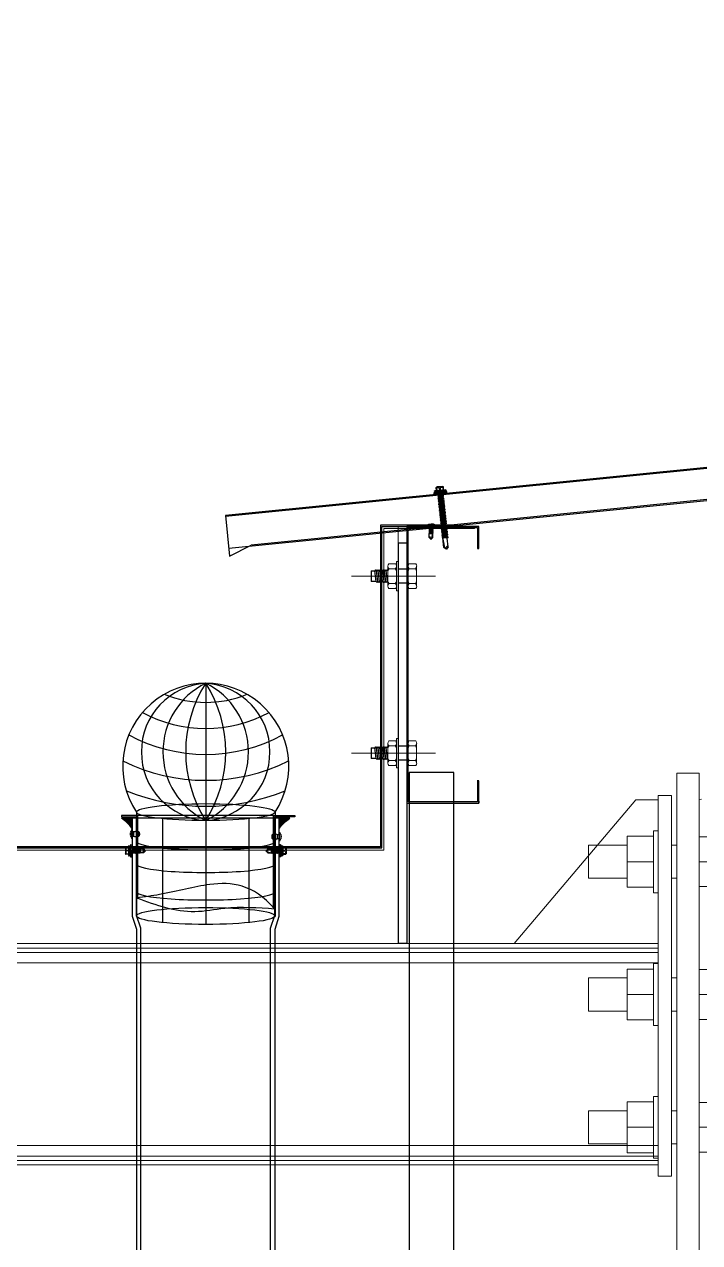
# Model space of a CAD drawing. Header units: inches. Extents: x 1359 to 46357, y -3807 to 191.
# Drawn here: x 24060.33 to 24066.43, y -934.73 to -923.72 of the extents above; entities that cross this region are included whole.
import ezdxf

# ---------------------------------------------------------------- set-up
doc = ezdxf.new("R2010")
doc.units = ezdxf.units.IN
doc.header["$MEASUREMENT"] = 0
doc.linetypes.add('CENTER2', pattern=[28.575, 19.05, -3.175, 3.175, -3.175])
doc.linetypes.add('DASHED2', pattern=[9.525, 6.35, -3.175])
for name, color, linetype in [('2', 2, 'Continuous'), ('2NET-VE', 8, 'Continuous'), ('5', 5, 'Continuous'), ('7', 7, 'Continuous'), ('DOWNPOUT', 52, 'Continuous'), ('flashing', 6, 'Continuous'), ('GIANG', 1, 'Continuous'), ('ROOFING', 4, 'Continuous'), ('STRUCTURE', 1, 'Continuous')]:
    doc.layers.add(name, color=color, linetype=linetype)
for name, color, linetype, lineweight in [('8', 8, 'CENTER2', 13), ('Bolt', 1, 'Continuous', 0), ('Part', 1, 'Continuous', 0), ('S-STEEL-BEAM', 3, 'Continuous', 0)]:
    doc.layers.add(name, color=color, linetype=linetype, lineweight=lineweight)

# ---------------------------------------------------------------- blocks, each defined once
blk = doc.blocks.new('*A795')
at = {"layer": 'S-STEEL-BEAM', "color": 2, "linetype": 'Continuous', "lineweight": 0}
for p, q in [((148.9028, 325.1843), (148.8428, 325.1843)), ((148.8428, 325.1843), (148.8428, 323.4643)), ((148.9028, 325.1843), (148.9028, 323.4643)), ((148.9028, 323.4643), (148.8428, 323.4643))]:
    blk.add_line(p, q, dxfattribs=at)
blk = doc.blocks.new('*A796')
at = {"layer": 'S-STEEL-BEAM', "color": 2, "linetype": 'Continuous', "lineweight": 0}
for p, q in [((152.4068, 325.5033), (152.4078, 325.5034)), ((149.0278, 325.1654), (149.0383, 325.1664))]:
    blk.add_line(p, q, dxfattribs=at)
blk = doc.blocks.new('*A802')
at = {"layer": 'S-STEEL-BEAM', "color": 2, "linetype": 'Continuous', "lineweight": 0}
for p, q in [((142.4329, 323.5143), (141.4329, 324.5143)), ((141.4329, 324.5143), (145.7079, 324.5143)), ((141.4529, 324.4943), (148.8428, 324.4943)), ((145.7479, 324.5143), (147.6678, 324.5143)), ((147.7078, 324.5143), (148.8428, 324.5143)), ((141.4729, 324.4743), (148.8428, 324.4743)), ((141.5204, 324.4268), (148.8428, 324.4268)), ((142.3454, 323.6018), (148.8428, 323.6018)), ((142.3929, 323.5543), (148.8428, 323.5543)), ((142.4129, 323.5343), (148.8428, 323.5343)), ((142.4329, 323.5143), (148.8428, 323.5143))]:
    blk.add_line(p, q, dxfattribs=at)
blk = doc.blocks.new('*A811')
at = {"layer": 'S-STEEL-BEAM', "color": 2, "linetype": 'Continuous', "lineweight": 0}
for p, q in [((148.7428, 325.1643), (148.1928, 324.5143)), ((148.8428, 325.1643), (148.7428, 325.1643))]:
    blk.add_line(p, q, dxfattribs=at)
blk = doc.blocks.new('*A812')
at = {"layer": 'Bolt', "color": 7, "linetype": 'Continuous', "lineweight": 0}
for p, q in [((148.7028, 324.9993), (148.7028, 324.7693)), ((148.7028, 324.9993), (148.8228, 324.9993)), ((148.8228, 325.0243), (148.8228, 324.7443)), ((148.8228, 325.0243), (148.8428, 325.0243)), ((149.0278, 324.9968), (149.1268, 324.9968)), ((149.1268, 324.9968), (149.1268, 324.7718)), ((148.5278, 324.9593), (148.5278, 324.8093)), ((148.5278, 324.9593), (148.7028, 324.9593)), ((148.9028, 324.9593), (148.9278, 324.9593)), ((148.7028, 324.8843), (148.8228, 324.8843)), ((149.0278, 324.8843), (149.1268, 324.8843)), ((148.5278, 324.8093), (148.7028, 324.8093)), ((148.7028, 324.7693), (148.8228, 324.7693)), ((148.9028, 324.8093), (148.9278, 324.8093)), ((149.0278, 324.7718), (149.1268, 324.7718)), ((148.8228, 324.7443), (148.8428, 324.7443)), ((148.7028, 324.3993), (148.7028, 324.1693)), ((148.7028, 324.3993), (148.8228, 324.3993)), ((148.8228, 324.4243), (148.8228, 324.1443)), ((148.8228, 324.4243), (148.8428, 324.4243)), ((149.0278, 324.3968), (149.1268, 324.3968)), ((149.1268, 324.3968), (149.1268, 324.1718)), ((148.5278, 324.3593), (148.5278, 324.2093)), ((148.5278, 324.3593), (148.7028, 324.3593)), ((148.9028, 324.3593), (148.9278, 324.3593)), ((148.7028, 324.2843), (148.8228, 324.2843)), ((149.0278, 324.2843), (149.1268, 324.2843)), ((148.5278, 324.2093), (148.7028, 324.2093)), ((148.7028, 324.1693), (148.8228, 324.1693)), ((148.9028, 324.2093), (148.9278, 324.2093)), ((149.0278, 324.1718), (149.1268, 324.1718)), ((148.8228, 324.1443), (148.8428, 324.1443)), ((148.7028, 323.7993), (148.7028, 323.5693)), ((148.7028, 323.7993), (148.8228, 323.7993)), ((148.8228, 323.8243), (148.8228, 323.5443)), ((148.8228, 323.8243), (148.8428, 323.8243)), ((149.0278, 323.7968), (149.1268, 323.7968)), ((149.1268, 323.7968), (149.1268, 323.5718)), ((148.5278, 323.7593), (148.5278, 323.6093)), ((148.5278, 323.7593), (148.7028, 323.7593)), ((148.9028, 323.7593), (148.9278, 323.7593)), ((148.7028, 323.6843), (148.8228, 323.6843)), ((149.0278, 323.6843), (149.1268, 323.6843)), ((148.5278, 323.6093), (148.7028, 323.6093)), ((148.9028, 323.6093), (148.9278, 323.6093)), ((148.7028, 323.5693), (148.8228, 323.5693)), ((149.0278, 323.5718), (149.1268, 323.5718)), ((148.8228, 323.5443), (148.8428, 323.5443))]:
    blk.add_line(p, q, dxfattribs=at)
blk = doc.blocks.new('*A813')
at = {"layer": 'S-STEEL-BEAM', "color": 2, "linetype": 'Continuous', "lineweight": 0}
for p, q in [((148.9278, 320.9343), (148.9278, 325.2843)), ((148.9278, 325.2843), (149.0278, 325.2843)), ((149.0278, 320.9343), (149.0278, 325.2843)), ((148.9278, 320.9343), (149.0278, 320.9343))]:
    blk.add_line(p, q, dxfattribs=at)
blk = doc.blocks.new('*A828')
at = {"layer": 'S-STEEL-BEAM', "color": 2, "linetype": 'Continuous', "lineweight": 0}
for p, q in [((147.7078, 326.3977), (147.6678, 326.3977)), ((147.6678, 326.3977), (147.6678, 324.5143)), ((147.7078, 325.2727), (147.7078, 324.5143)), ((147.7078, 324.5143), (147.6678, 324.5143))]:
    blk.add_line(p, q, dxfattribs=at)
blk = doc.blocks.new('*U7')
at = {"layer": '2NET-VE', "ltscale": 0.5}
for p, q in [((0, 8.3), (12.1, 8.3)), ((25.6, 7.4), (25.5, 7.4)), ((0, -8.3), (12.1, -8.3)), ((25.6, -7.4), (25.6, -7.4))]:
    blk.add_line(p, q, dxfattribs=at)
at = {"layer": '7', "linetype": 'Continuous'}
for p, q in [((24.6, 6.4), (25.8, 7.7)), ((25, -6.4), (26.5, 6.4)), ((25.8, 7.7), (26.5, 6.4)), ((26.5, 6.4), (27.7, 7.7)), ((26.9, -6.4), (28.4, 6.4)), ((27.7, 7.7), (28.4, 6.4)), ((28.4, 6.4), (29.7, 7.7)), ((28.9, -6.4), (30.4, 6.4)), ((29.7, 7.7), (30.4, 6.4)), ((30.4, 6.4), (31.6, 7.7)), ((30.8, -6.4), (32.3, 6.4)), ((31.6, 7.7), (32.3, 6.4)), ((32.3, 6.4), (33.5, 7.7)), ((32.7, -6.4), (34.2, 6.4)), ((32.7, -6.4), (34.2, 6.4)), ((33.5, 7.7), (34.2, 6.4)), ((34.2, 6.4), (35.5, 7.7)), ((34.7, -6.4), (36.2, 6.4)), ((35.5, 7.7), (36.2, 6.4)), ((36.2, 6.4), (37.4, 7.7)), ((36.6, -6.4), (38.1, 6.4)), ((36.6, -6.4), (38.1, 6.4)), ((36.6, -6.4), (38.1, 6.4)), ((37.4, 7.7), (38.1, 6.4)), ((38.1, 6.4), (39.3, 7.7)), ((38.5, -6.4), (40, 6.4)), ((39.3, 7.7), (40, 6.4)), ((44.5, 6.4), (40, 6.4)), ((44.5, 6.4), (44.5, -6.4)), ((24.8, -6.4), (24.3, -6.4)), ((25, -6.4), (24.6, -6.4)), ((25, -6.4), (25.7, -7.7)), ((25.7, -7.7), (26.9, -6.4)), ((26.9, -6.4), (27.7, -7.7)), ((27.7, -7.7), (28.9, -6.4)), ((28.9, -6.4), (29.6, -7.7)), ((29.6, -7.7), (30.8, -6.4)), ((30.8, -6.4), (31.5, -7.7)), ((31.5, -7.7), (32.7, -6.4)), ((32.7, -6.4), (33.5, -7.7)), ((33.5, -7.7), (34.7, -6.4)), ((34.7, -6.4), (35.4, -7.7)), ((35.4, -7.7), (36.6, -6.4)), ((36.6, -6.4), (37.3, -7.7)), ((37.3, -7.7), (38.5, -6.4)), ((38.5, -6.4), (44.5, -6.4))]:
    blk.add_line(p, q, dxfattribs=at)
at = {"layer": '8', "linetype": 'Continuous'}
for p, q in [((-0.9, 14.9), (-9.3, 14.9)), ((12.1, -17.6), (12.1, 17.6)), ((12.1, 17.6), (14.1, 17.6)), ((14.1, -17.6), (14.1, 17.6)), ((15, 14.9), (23.4, 14.9)), ((-10.2, 8.8), (-10.2, 11.9)), ((-10.2, -11.9), (-10.2, 11.9)), ((-1.4, 8.8), (-8.9, 8.8)), ((0, 8.8), (0, 11.9)), ((0, -11.9), (0, 11.9)), ((14.1, 8.8), (14.1, 11.9)), ((14.1, -11.9), (14.1, 11.9)), ((15.5, 8.8), (22.9, 8.8)), ((24.3, 8.8), (24.3, 11.9)), ((24.3, -11.9), (24.3, 11.9)), ((-10.2, -8.8), (-10.2, -11.9)), ((-1.4, -8.8), (-8.9, -8.8)), ((0, -8.8), (0, -11.9)), ((14.1, -8.8), (14.1, -11.9)), ((15.5, -8.8), (22.9, -8.8)), ((24.3, -8.8), (24.3, -11.9)), ((-9.3, -14.9), (-0.9, -14.9)), ((12.1, -17.6), (14.1, -17.6)), ((23.4, -14.9), (15, -14.9))]:
    blk.add_line(p, q, dxfattribs=at)
at = {"layer": '8', "ltscale": 10}
blk.add_line((-32.8, 0), (68.2, 0), dxfattribs=at)
at = {"layer": '8', "linetype": 'Continuous'}
for centre, radius, start, end in [((-4.7, 11.9), 5.58, 146.602, 180), ((-5.6, 11.9), 5.58, 0, 33.398), ((19.7, 11.9), 5.58, 146.602, 180), ((18.8, 11.9), 5.58, 0, 33.398), ((-6.1, 11.9), 4.1, 180, 228.5476), ((-6.1, 5.7), 4.1, 131.4524, 180), ((-4.1, 11.9), 4.1, 311.4524, 0), ((-4.1, 5.7), 4.1, 0, 48.5476), ((18.2, 11.9), 4.1, 180, 228.5476), ((18.2, 5.7), 4.1, 131.4524, 180), ((20.2, 11.9), 4.1, 311.4524, 0), ((20.2, 5.7), 4.1, 0, 48.5476), ((-6.1, -5.7), 4.1, 180, 228.5476), ((-6.1, -11.9), 4.1, 131.4524, 180), ((-4.7, -11.9), 5.58, 180, 213.398), ((-4.1, -5.7), 4.1, 311.4524, 0), ((-4.1, -11.9), 4.1, 0, 48.5476), ((-5.6, -11.9), 5.58, 326.602, 0), ((18.2, -5.7), 4.1, 180, 228.5476), ((18.2, -11.9), 4.1, 131.4524, 180), ((19.7, -11.9), 5.58, 180, 213.398), ((20.2, -5.7), 4.1, 311.4524, 0), ((20.2, -11.9), 4.1, 0, 48.5476), ((18.8, -11.9), 5.58, 326.602, 0)]:
    blk.add_arc(centre, radius, start, end, dxfattribs=at)
blk = doc.blocks.new('*U8')
at = {"layer": '2NET-VE', "ltscale": 0.5}
for p, q in [((0, 8.3), (12.1, 8.3)), ((25.6, 7.4), (25.5, 7.4)), ((0, -8.3), (12.1, -8.3)), ((25.6, -7.4), (25.6, -7.4))]:
    blk.add_line(p, q, dxfattribs=at)
at = {"layer": '7', "linetype": 'Continuous'}
for p, q in [((24.6, 6.4), (25.8, 7.7)), ((25, -6.4), (26.5, 6.4)), ((25.8, 7.7), (26.5, 6.4)), ((26.5, 6.4), (27.7, 7.7)), ((26.9, -6.4), (28.4, 6.4)), ((27.7, 7.7), (28.4, 6.4)), ((28.4, 6.4), (29.7, 7.7)), ((28.9, -6.4), (30.4, 6.4)), ((29.7, 7.7), (30.4, 6.4)), ((30.4, 6.4), (31.6, 7.7)), ((30.8, -6.4), (32.3, 6.4)), ((31.6, 7.7), (32.3, 6.4)), ((32.3, 6.4), (33.5, 7.7)), ((32.7, -6.4), (34.2, 6.4)), ((32.7, -6.4), (34.2, 6.4)), ((33.5, 7.7), (34.2, 6.4)), ((34.2, 6.4), (35.5, 7.7)), ((34.7, -6.4), (36.2, 6.4)), ((35.5, 7.7), (36.2, 6.4)), ((36.2, 6.4), (37.4, 7.7)), ((36.6, -6.4), (38.1, 6.4)), ((36.6, -6.4), (38.1, 6.4)), ((36.6, -6.4), (38.1, 6.4)), ((37.4, 7.7), (38.1, 6.4)), ((38.1, 6.4), (39.3, 7.7)), ((38.5, -6.4), (40, 6.4)), ((39.3, 7.7), (40, 6.4)), ((44.5, 6.4), (40, 6.4)), ((44.5, 6.4), (44.5, -6.4)), ((24.8, -6.4), (24.3, -6.4)), ((25, -6.4), (24.6, -6.4)), ((25, -6.4), (25.7, -7.7)), ((25.7, -7.7), (26.9, -6.4)), ((26.9, -6.4), (27.7, -7.7)), ((27.7, -7.7), (28.9, -6.4)), ((28.9, -6.4), (29.6, -7.7)), ((29.6, -7.7), (30.8, -6.4)), ((30.8, -6.4), (31.5, -7.7)), ((31.5, -7.7), (32.7, -6.4)), ((32.7, -6.4), (33.5, -7.7)), ((33.5, -7.7), (34.7, -6.4)), ((34.7, -6.4), (35.4, -7.7)), ((35.4, -7.7), (36.6, -6.4)), ((36.6, -6.4), (37.3, -7.7)), ((37.3, -7.7), (38.5, -6.4)), ((38.5, -6.4), (44.5, -6.4))]:
    blk.add_line(p, q, dxfattribs=at)
at = {"layer": '8', "linetype": 'Continuous'}
for p, q in [((-0.9, 14.9), (-9.3, 14.9)), ((12.1, -17.6), (12.1, 17.6)), ((12.1, 17.6), (14.1, 17.6)), ((14.1, -17.6), (14.1, 17.6)), ((15, 14.9), (23.4, 14.9)), ((-10.2, 8.8), (-10.2, 11.9)), ((-10.2, -11.9), (-10.2, 11.9)), ((-1.4, 8.8), (-8.9, 8.8)), ((0, 8.8), (0, 11.9)), ((0, -11.9), (0, 11.9)), ((14.1, 8.8), (14.1, 11.9)), ((14.1, -11.9), (14.1, 11.9)), ((15.5, 8.8), (22.9, 8.8)), ((24.3, 8.8), (24.3, 11.9)), ((24.3, -11.9), (24.3, 11.9)), ((-10.2, -8.8), (-10.2, -11.9)), ((-1.4, -8.8), (-8.9, -8.8)), ((0, -8.8), (0, -11.9)), ((14.1, -8.8), (14.1, -11.9)), ((15.5, -8.8), (22.9, -8.8)), ((24.3, -8.8), (24.3, -11.9)), ((-9.3, -14.9), (-0.9, -14.9)), ((12.1, -17.6), (14.1, -17.6)), ((23.4, -14.9), (15, -14.9))]:
    blk.add_line(p, q, dxfattribs=at)
at = {"layer": '8', "ltscale": 10}
blk.add_line((-32.8, 0), (68.2, 0), dxfattribs=at)
at = {"layer": '8', "linetype": 'Continuous'}
for centre, radius, start, end in [((-4.7, 11.9), 5.58, 146.602, 180), ((-5.6, 11.9), 5.58, 0, 33.398), ((19.7, 11.9), 5.58, 146.602, 180), ((18.8, 11.9), 5.58, 0, 33.398), ((-6.1, 11.9), 4.1, 180, 228.5476), ((-6.1, 5.7), 4.1, 131.4524, 180), ((-4.1, 11.9), 4.1, 311.4524, 0), ((-4.1, 5.7), 4.1, 0, 48.5476), ((18.2, 11.9), 4.1, 180, 228.5476), ((18.2, 5.7), 4.1, 131.4524, 180), ((20.2, 11.9), 4.1, 311.4524, 0), ((20.2, 5.7), 4.1, 0, 48.5476), ((-6.1, -5.7), 4.1, 180, 228.5476), ((-6.1, -11.9), 4.1, 131.4524, 180), ((-4.7, -11.9), 5.58, 180, 213.398), ((-4.1, -5.7), 4.1, 311.4524, 0), ((-4.1, -11.9), 4.1, 0, 48.5476), ((-5.6, -11.9), 5.58, 326.602, 0), ((18.2, -5.7), 4.1, 180, 228.5476), ((18.2, -11.9), 4.1, 131.4524, 180), ((19.7, -11.9), 5.58, 180, 213.398), ((20.2, -5.7), 4.1, 311.4524, 0), ((20.2, -11.9), 4.1, 0, 48.5476), ((18.8, -11.9), 5.58, 326.602, 0)]:
    blk.add_arc(centre, radius, start, end, dxfattribs=at)
blk = doc.blocks.new('*U52')
at = {"layer": '2', "color": 2, "ltscale": 0.015}
for p, q in [((-65, 248.4), (-65, 250)), ((-65, 1.6), (-65, 0))]:
    blk.add_line(p, q, dxfattribs=at)
blk.add_lwpolyline([(-65, 20), (-63.9, 20), (-63.9, 1.1), (-1.1, 1.1), (-1.1, 248.9), (-63.9, 248.9), (-63.9, 230), (-65, 230), (-65, 250), (0, 250), (0, 0), (-65, 0), (-65, 20), (-63.4, 20)], dxfattribs=at)
at = {"layer": '5'}
for points in [[(8, 235), (0, 235), (0, -127.1), (8, -127.1)], [(8, 235), (8, -127.1)]]:
    blk.add_lwpolyline(points, dxfattribs=at)
at = {"layer": 'GIANG', "xscale": 0.75, "yscale": 0.75, "zscale": 0.75}
for name, p in [('*U8', (-1.1, 205)), ('*U7', (-1.1, 45))]:
    blk.add_blockref(name, p, dxfattribs=at)
blk = doc.blocks.new('HFR-1')
at = {"layer": 'STRUCTURE', "color": 1, "linetype": 'Continuous'}
for p, q in [((-5.5, 0), (5.5, 0)), ((-5.2, 0.8), (-3.4, 1.5)), ((5.2, 0.8), (3.4, 1.5)), ((-2.4, -1.2), (-3, -1.6)), ((-3, -1.6), (-2.4, -1.9)), ((-2.4, -1.9), (-3, -2.3)), ((-3, -2.3), (-2.4, -2.6)), ((-2.4, -2.6), (-3, -3)), ((-3, -3), (-2.4, -3.3)), ((-2.4, -3.3), (-3, -3.7)), ((-3, -3.7), (-2.4, -4.1)), ((-2.4, -4.1), (-3, -4.4)), ((-3, -4.4), (-2.4, -4.8)), ((-2.4, -4.8), (-3, -5.1)), ((-3, -5.1), (-2.4, -5.5)), ((-2.4, -5.5), (-3, -5.8)), ((-3, -5.8), (-2.4, -6.2)), ((-2.4, -6.2), (-3, -6.6)), ((-3, -6.6), (-2.4, -6.9)), ((-2.4, -6.9), (-3, -7.3)), ((-3, -7.3), (-2.4, -7.6)), ((-2.4, -7.6), (-3, -8)), ((-3, -8), (-2.4, -8.3)), ((-2.4, -8.3), (-3, -8.7)), ((-3, -8.7), (-2.4, -9)), ((-2.4, -9), (-3, -9.4)), ((-3, -9.4), (-2.4, -9.7)), ((-2.4, -9.7), (-3, -10.1)), ((-3, -10.1), (-2.4, -10.5)), ((-2.4, -10.5), (-3, -10.8)), ((-3, -10.8), (-2.4, -11.2)), ((-2.4, -11.2), (-3, -11.5)), ((-3, -11.5), (-2.4, -11.9)), ((-2.9, -1.6), (2.9, -1.4)), ((-2.9, -2.3), (2.9, -2.1)), ((-2.9, -3), (2.9, -2.8)), ((-2.9, -3.7), (2.9, -3.6)), ((-2.9, -4.4), (2.9, -4.3)), ((-2.9, -5.1), (2.9, -5)), ((-2.9, -5.9), (2.9, -5.7)), ((-2.9, -6.6), (2.9, -6.4)), ((-2.9, -7.3), (2.9, -7.1)), ((-2.9, -8), (2.9, -7.8)), ((-2.9, -8.7), (2.9, -8.5)), ((-2.9, -9.4), (2.9, -9.2)), ((-2.9, -10.1), (1.5, -10)), ((-2.9, -10.8), (1.3, -10.7)), ((-2.9, -11.5), (0.9, -11.4)), ((-2.5, -17.4), (-2.5, -11.8)), ((-2.5, -17.4), (-2, -16.7)), ((2.4, -1.1), (-2.4, -1.2)), ((2.4, -1.8), (-2.4, -1.9)), ((-2.4, -1.9), (2.4, -1.8)), ((-2.4, -2.6), (2.4, -2.5)), ((2.4, -2.5), (-2.4, -2.6)), ((-2.4, -3.3), (2.4, -3.2)), ((2.4, -3.2), (-2.4, -3.3)), ((-2.4, -4.1), (2.4, -3.9)), ((2.4, -3.9), (-2.4, -4.1)), ((-2.4, -4.8), (2.4, -4.6)), ((2.4, -4.6), (-2.4, -4.8)), ((-2.4, -5.5), (2.4, -5.3)), ((2.4, -5.3), (-2.4, -5.5)), ((-2.4, -6.2), (2.4, -6)), ((2.4, -6), (-2.4, -6.2)), ((-2.4, -6.9), (2.4, -6.8)), ((2.4, -6.8), (-2.4, -6.9)), ((-2.4, -7.6), (2.4, -7.5)), ((2.4, -7.5), (-2.4, -7.6)), ((-2.4, -8.3), (2.4, -8.2)), ((2.4, -8.2), (-2.4, -8.3)), ((-2.4, -9), (2.4, -8.9)), ((2.4, -8.9), (-2.4, -9)), ((-2.4, -9.7), (2.4, -9.6)), ((2.4, -9.6), (-2.4, -9.7)), ((1.4, -10.3), (-2.4, -10.5)), ((-2.4, -10.5), (1.4, -10.3)), ((-2.4, -11.2), (1.1, -11.1)), ((1.1, -11.1), (-2.4, -11.2)), ((-2.4, -11.9), (0.4, -11.8)), ((-1, -16.7), (0.2, -19.7)), ((1.6, -16.1), (2.3, -10.2)), ((2.2, -10), (2.9, -10)), ((2.2, -11), (2.4, -11)), ((2.4, -11), (2.2, -11)), ((2.2, -11.4), (2.9, -11.4)), ((2.2, -11.7), (2.4, -11.7)), ((2.4, -10.3), (2.3, -10.3)), ((2.3, -10.3), (2.4, -10.3)), ((2.3, -10.7), (2.9, -10.7)), ((2.9, -1.4), (2.4, -1.1)), ((2.4, -1.8), (2.9, -1.4)), ((2.9, -2.1), (2.4, -1.8)), ((2.4, -2.5), (2.9, -2.1)), ((2.9, -2.8), (2.4, -2.5)), ((2.4, -3.2), (2.9, -2.8)), ((2.9, -3.6), (2.4, -3.2)), ((2.4, -3.9), (2.9, -3.6)), ((2.9, -4.3), (2.4, -3.9)), ((2.4, -4.6), (2.9, -4.3)), ((2.9, -5), (2.4, -4.6)), ((2.4, -5.3), (2.9, -5)), ((2.9, -5.7), (2.4, -5.3)), ((2.4, -6), (2.9, -5.7)), ((2.9, -6.4), (2.4, -6)), ((2.4, -6.8), (2.9, -6.4)), ((2.9, -7.1), (2.4, -6.8)), ((2.4, -7.5), (2.9, -7.1)), ((2.9, -7.8), (2.4, -7.5)), ((2.4, -8.2), (2.9, -7.8)), ((2.9, -8.5), (2.4, -8.2)), ((2.4, -8.9), (2.9, -8.5)), ((2.9, -9.2), (2.4, -8.9)), ((2.4, -9.6), (2.9, -9.2)), ((2.9, -10), (2.4, -9.6)), ((2.4, -10.3), (2.9, -10)), ((2.9, -10.7), (2.4, -10.3)), ((2.4, -11), (2.9, -10.7)), ((2.9, -11.4), (2.4, -11)), ((2.4, -11.7), (2.9, -11.4)), ((2.5, -17.4), (2.5, -11.7)), ((-2.5, -17.4), (-0.2, -19.7)), ((0.1, -19.4), (1.2, -17.3)), ((0.2, -19.7), (2.5, -17.4))]:
    blk.add_line(p, q, dxfattribs=at)
at = {"layer": 'STRUCTURE', "color": 1, "linetype": 'Continuous', "ltscale": 8}
for p in [(-3.4, 1.5), (3.4, 1.5)]:
    blk.add_line(p, (0, 1.5), dxfattribs=at)
at = {"layer": 'STRUCTURE', "color": 1, "linetype": 'DASHED2'}
for p in [(-1.9, 1.5), (1.9, 1.5)]:
    blk.add_line(p, (0, 0), dxfattribs=at)
at = {"layer": 'STRUCTURE', "color": 1, "linetype": 'Continuous', "ltscale": 8}
for centre, start, end in [((-4.7, 0.2), 130.41, 194.8062), ((4.7, 0.2), 345.1938, 49.59)]:
    blk.add_arc(centre, 0.801, start, end, dxfattribs=at)
at = {"layer": 'STRUCTURE', "color": 1, "linetype": 'Continuous'}
for centre, radius, start, end in [((-7.3, -9), 9.14, 58.065, 78.8402), ((5.1, -3.8), 3.83, 84.2039, 134.3621), ((-1.5, -17.1), 0.59, 34.2302, 144.5641), ((-0.5, -10.1), 1.93, 296.6041, 355.3922), ((-0.6, -16), 2.2, 324.0048, 357.8268), ((1.9, -10.3), 0.444, 15.9762, 172.6971), ((0, -19.4), 0.331, 231.6348, 305.4287)]:
    blk.add_arc(centre, radius, start, end, dxfattribs=at)
blk = doc.blocks.new('A$C26A6701F')
at = {"layer": 'STRUCTURE', "color": 1, "linetype": 'Continuous'}
for p, q in [((0.93, 17.84), (0.93, 18.77)), ((0.97, 17.84), (1.03, 18.61)), ((1.07, 18.91), (2.93, 18.91)), ((1.91, 18.61), (1.97, 17.84)), ((2.04, 17.84), (2.1, 18.61)), ((2.97, 18.61), (3.04, 17.84)), ((3.07, 17.84), (3.07, 18.77)), ((0, 17.21), (1.33, 17.54)), ((0, 17.08), (0, 17.21)), ((0, 17.21), (4, 17.21)), ((4, 17.08), (0, 17.08)), ((3.94, 16.71), (0.06, 16.71)), ((0.4, 17.84), (3.6, 17.84)), ((0.4, 17.57), (1.2, 17.57)), ((1.13, 15.25), (2.9, 15.52)), ((1.39, 15.45), (1.13, 15.25)), ((1.13, 15.25), (1.39, 15.14)), ((1.13, 14.77), (2.9, 15.05)), ((1.39, 14.98), (1.13, 14.77)), ((1.13, 14.77), (1.39, 14.66)), ((1.19, 16.71), (1.14, 16.67)), ((1.14, 16.67), (1.4, 16.71)), ((1.14, 16.67), (1.4, 16.56)), ((1.14, 16.2), (2.91, 16.47)), ((1.4, 16.4), (1.14, 16.2)), ((1.14, 16.2), (1.39, 16.09)), ((1.14, 15.72), (2.91, 16)), ((1.4, 15.93), (1.14, 15.72)), ((1.14, 15.72), (1.39, 15.61)), ((1.2, 17.57), (2.8, 17.57)), ((1.33, 17.54), (1.33, 17.57)), ((1.33, 17.54), (2.67, 17.54)), ((1.39, 16.09), (2.73, 16.28)), ((1.39, 15.93), (1.39, 16.09)), ((1.39, 15.61), (2.73, 15.81)), ((2.7, 15.64), (1.39, 15.45)), ((1.39, 15.45), (1.39, 15.61)), ((1.39, 15.14), (2.73, 15.33)), ((2.7, 15.16), (1.39, 14.98)), ((1.39, 14.98), (1.39, 15.14)), ((1.39, 14.66), (2.73, 14.86)), ((2.7, 14.69), (1.39, 14.5)), ((1.4, 16.56), (2.42, 16.71)), ((2.71, 16.59), (1.4, 16.4)), ((1.4, 16.4), (1.4, 16.56)), ((2.71, 16.11), (1.4, 15.93)), ((2.67, 17.54), (2.67, 17.57)), ((2.67, 17.54), (4, 17.21)), ((2.7, 15.64), (2.7, 15.8)), ((2.7, 15.64), (2.9, 15.52)), ((2.7, 15.16), (2.7, 15.33)), ((2.7, 15.16), (2.9, 15.05)), ((2.7, 14.69), (2.7, 14.85)), ((2.7, 14.69), (2.9, 14.57)), ((2.71, 16.59), (2.71, 16.71)), ((2.71, 16.59), (2.91, 16.47)), ((2.71, 16.11), (2.71, 16.28)), ((2.71, 16.11), (2.91, 16)), ((2.73, 16.28), (2.91, 16.47)), ((2.73, 15.81), (2.91, 16)), ((2.73, 15.33), (2.9, 15.52)), ((2.73, 14.86), (2.9, 15.05)), ((2.8, 17.57), (3.6, 17.57)), ((4, 17.21), (4, 17.08)), ((1.09, 10.98), (2.86, 11.25)), ((1.35, 11.18), (1.09, 10.98)), ((1.1, 11.93), (2.88, 12.2)), ((1.36, 12.13), (1.1, 11.93)), ((1.1, 11.93), (1.36, 11.82)), ((1.1, 11.45), (2.87, 11.73)), ((1.36, 11.66), (1.1, 11.45)), ((1.1, 11.45), (1.36, 11.34)), ((1.11, 12.88), (2.89, 13.15)), ((1.38, 13.08), (1.11, 12.88)), ((1.11, 12.88), (1.37, 12.77)), ((1.11, 12.4), (2.88, 12.68)), ((1.37, 12.61), (1.11, 12.4)), ((1.11, 12.4), (1.37, 12.29)), ((1.12, 14.3), (2.9, 14.57)), ((1.39, 14.5), (1.12, 14.3)), ((1.12, 14.3), (1.38, 14.19)), ((1.12, 13.82), (2.9, 14.1)), ((1.39, 14.03), (1.12, 13.82)), ((1.12, 13.82), (1.38, 13.72)), ((1.12, 13.35), (2.89, 13.63)), ((1.38, 13.56), (1.12, 13.35)), ((1.12, 13.35), (1.38, 13.24)), ((2.66, 11.37), (1.35, 11.18)), ((1.35, 11.18), (1.36, 11.34)), ((1.35, 10.87), (2.69, 11.06)), ((2.68, 12.32), (1.36, 12.13)), ((1.36, 11.82), (2.7, 12.01)), ((2.67, 11.84), (1.36, 11.66)), ((1.36, 11.66), (1.36, 11.82)), ((1.36, 11.34), (2.7, 11.54)), ((1.37, 12.77), (2.71, 12.96)), ((2.68, 12.79), (1.37, 12.61)), ((1.37, 12.61), (1.37, 12.77)), ((1.37, 12.29), (2.71, 12.49)), ((1.37, 12.13), (1.37, 12.29)), ((1.38, 14.19), (2.72, 14.38)), ((1.38, 14.03), (1.38, 14.19)), ((1.38, 13.72), (2.72, 13.91)), ((2.69, 13.74), (1.38, 13.56)), ((1.38, 13.56), (1.38, 13.72)), ((1.38, 13.24), (2.72, 13.44)), ((2.69, 13.27), (1.38, 13.08)), ((1.38, 13.24), (1.38, 13.08)), ((1.39, 14.5), (1.39, 14.67)), ((2.7, 14.21), (1.39, 14.03)), ((2.66, 11.37), (2.67, 11.53)), ((2.66, 11.37), (2.86, 11.25)), ((2.66, 10.89), (2.67, 11.06)), ((2.67, 11.84), (2.67, 12.01)), ((2.67, 11.84), (2.87, 11.73)), ((2.68, 12.79), (2.68, 12.96)), ((2.68, 12.79), (2.88, 12.68)), ((2.68, 12.32), (2.68, 12.48)), ((2.68, 12.32), (2.88, 12.2)), ((2.69, 13.74), (2.69, 13.91)), ((2.69, 13.74), (2.89, 13.63)), ((2.69, 13.43), (2.69, 13.27)), ((2.69, 13.27), (2.89, 13.15)), ((2.69, 11.06), (2.86, 11.25)), ((2.7, 14.21), (2.7, 14.38)), ((2.7, 14.21), (2.9, 14.1)), ((2.7, 12.01), (2.88, 12.2)), ((2.7, 11.54), (2.87, 11.73)), ((2.71, 12.96), (2.89, 13.15)), ((2.71, 12.49), (2.88, 12.68)), ((2.72, 14.38), (2.9, 14.57)), ((2.72, 13.91), (2.9, 14.1)), ((2.72, 13.44), (2.89, 13.63)), ((1.06, 8.13), (2.84, 8.41)), ((1.33, 8.34), (1.06, 8.13)), ((1.06, 8.13), (1.32, 8.02)), ((1.06, 7.65), (2.83, 7.93)), ((1.32, 7.86), (1.06, 7.65)), ((1.06, 7.65), (1.32, 7.55)), ((1.06, 7.18), (2.83, 7.46)), ((1.32, 7.39), (1.06, 7.18)), ((1.07, 8.6), (2.84, 8.88)), ((1.33, 8.81), (1.07, 8.6)), ((1.07, 8.6), (1.33, 8.5)), ((1.08, 9.55), (2.86, 9.83)), ((1.34, 9.76), (1.08, 9.55)), ((1.08, 9.55), (1.34, 9.45)), ((1.08, 9.08), (2.85, 9.36)), ((1.34, 9.29), (1.08, 9.08)), ((1.08, 9.08), (1.34, 8.97)), ((1.09, 10.98), (1.35, 10.87)), ((1.09, 10.5), (2.86, 10.78)), ((1.35, 10.71), (1.09, 10.5)), ((1.09, 10.5), (1.35, 10.39)), ((1.09, 10.03), (2.86, 10.3)), ((1.35, 10.23), (1.09, 10.03)), ((1.09, 10.03), (1.34, 9.92)), ((1.32, 8.02), (2.66, 8.22)), ((2.63, 8.05), (1.32, 7.86)), ((1.32, 7.86), (1.32, 8.02)), ((1.32, 7.55), (2.66, 7.74)), ((2.63, 7.57), (1.32, 7.39)), ((1.32, 7.39), (1.32, 7.55)), ((2.64, 9), (1.33, 8.81)), ((1.33, 8.81), (1.34, 8.97)), ((1.33, 8.5), (2.67, 8.69)), ((2.64, 8.52), (1.33, 8.34)), ((1.33, 8.34), (1.33, 8.5)), ((1.34, 9.92), (2.68, 10.11)), ((2.65, 9.95), (1.34, 9.76)), ((1.34, 9.92), (1.34, 9.76)), ((1.34, 9.45), (2.68, 9.64)), ((2.65, 9.47), (1.34, 9.29)), ((1.34, 9.29), (1.34, 9.45)), ((1.34, 8.97), (2.67, 9.17)), ((2.66, 10.89), (1.35, 10.71)), ((1.35, 10.71), (1.35, 10.87)), ((1.35, 10.39), (2.69, 10.59)), ((2.66, 10.42), (1.35, 10.23)), ((1.35, 10.23), (1.35, 10.39)), ((2.63, 8.05), (2.63, 8.21)), ((2.63, 8.05), (2.83, 7.93)), ((2.63, 7.57), (2.63, 7.74)), ((2.63, 7.57), (2.83, 7.46)), ((2.64, 9), (2.64, 9.16)), ((2.64, 9), (2.84, 8.88)), ((2.64, 8.52), (2.64, 8.69)), ((2.64, 8.52), (2.84, 8.41)), ((2.65, 10.1), (2.65, 9.95)), ((2.65, 9.95), (2.86, 9.83)), ((2.65, 9.47), (2.65, 9.64)), ((2.65, 9.47), (2.85, 9.36)), ((2.66, 10.89), (2.86, 10.78)), ((2.66, 10.42), (2.66, 10.58)), ((2.66, 10.42), (2.86, 10.3)), ((2.66, 8.22), (2.84, 8.41)), ((2.66, 7.74), (2.83, 7.93)), ((2.66, 7.27), (2.83, 7.46)), ((2.67, 9.17), (2.85, 9.36)), ((2.67, 8.69), (2.84, 8.88)), ((2.68, 10.11), (2.86, 10.3)), ((2.68, 9.64), (2.86, 9.83)), ((2.69, 10.59), (2.86, 10.78)), ((1.02, 3.86), (2.8, 4.14)), ((1.28, 4.07), (1.02, 3.86)), ((1.02, 3.86), (1.28, 3.75)), ((1.03, 4.81), (2.81, 5.09)), ((1.29, 5.02), (1.03, 4.81)), ((1.03, 4.81), (1.29, 4.7)), ((1.03, 4.33), (2.8, 4.61)), ((1.29, 4.54), (1.03, 4.33)), ((1.03, 4.33), (1.28, 4.23)), ((1.04, 5.76), (2.81, 6.03)), ((1.3, 5.96), (1.04, 5.76)), ((1.04, 5.76), (1.3, 5.65)), ((1.04, 5.28), (2.81, 5.56)), ((1.3, 5.49), (1.04, 5.28)), ((1.04, 5.28), (1.29, 5.17)), ((1.05, 6.71), (2.83, 6.98)), ((1.31, 6.91), (1.05, 6.71)), ((1.05, 6.71), (1.31, 6.6)), ((1.05, 6.23), (2.82, 6.51)), ((1.31, 6.44), (1.05, 6.23)), ((1.05, 6.23), (1.31, 6.12)), ((1.06, 7.18), (1.32, 7.07)), ((1.28, 4.23), (2.62, 4.42)), ((2.62, 4.25), (1.28, 4.07)), ((1.28, 4.07), (1.28, 4.23)), ((1.28, 3.75), (2.62, 3.95)), ((1.28, 3.59), (1.28, 3.75)), ((2.35, 3.74), (1.28, 3.59)), ((1.29, 5.17), (2.63, 5.37)), ((2.6, 5.2), (1.29, 5.02)), ((1.29, 5.01), (1.29, 5.17)), ((1.29, 4.7), (2.63, 4.9)), ((2.6, 4.72), (1.29, 4.54)), ((1.29, 4.54), (1.29, 4.7)), ((2.61, 6.15), (1.3, 5.96)), ((1.3, 5.96), (1.31, 6.12)), ((1.3, 5.65), (2.64, 5.84)), ((2.61, 5.67), (1.3, 5.49)), ((1.3, 5.49), (1.3, 5.65)), ((2.63, 7.1), (1.31, 6.91)), ((1.31, 6.6), (2.65, 6.79)), ((2.62, 6.62), (1.31, 6.44)), ((1.31, 6.44), (1.31, 6.6)), ((1.31, 6.12), (2.64, 6.32)), ((1.32, 7.07), (2.66, 7.27)), ((1.32, 6.91), (1.32, 7.07)), ((2.38, 0.96), (2.56, 3.71)), ((2.62, 3.78), (2.52, 3.77)), ((2.6, 5.2), (2.61, 5.36)), ((2.6, 5.2), (2.81, 5.09)), ((2.6, 4.72), (2.6, 4.89)), ((2.6, 4.72), (2.8, 4.61)), ((2.61, 6.15), (2.62, 6.31)), ((2.61, 6.15), (2.81, 6.03)), ((2.61, 5.67), (2.61, 5.84)), ((2.61, 5.67), (2.81, 5.56)), ((2.62, 6.62), (2.62, 6.79)), ((2.62, 6.62), (2.82, 6.51)), ((2.62, 4.42), (2.8, 4.61)), ((2.62, 4.25), (2.62, 4.41)), ((2.8, 4.14), (2.62, 4.25)), ((2.62, 3.95), (2.8, 4.14)), ((2.62, 3.78), (2.62, 3.95)), ((2.79, 3.66), (2.62, 3.78)), ((2.63, 7.1), (2.63, 7.26)), ((2.63, 7.1), (2.83, 6.98)), ((2.63, 5.37), (2.81, 5.56)), ((2.63, 4.9), (2.81, 5.09)), ((2.64, 6.32), (2.82, 6.51)), ((2.64, 5.84), (2.81, 6.03)), ((2.65, 6.79), (2.83, 6.98)), ((1.28, 3.59), (1.02, 3.38)), ((1.02, 3.38), (2.31, 3.59)), ((1.02, 3.38), (1.28, 3.28)), ((1.27, 0.62), (1.28, 3.28)), ((1.27, 0.62), (1.41, 0.81)), ((1.27, 0.62), (1.88, 0.02)), ((1.28, 3.28), (2.21, 3.41)), ((1.67, 0.81), (1.98, 0.02)), ((1.96, 0.08), (2.26, 0.64)), ((1.98, 0.02), (2.6, 0.61)), ((2.52, 3.46), (2.61, 3.47)), ((2.54, 3.62), (2.79, 3.66)), ((2.6, 0.61), (2.61, 3.47)), ((2.61, 3.47), (2.79, 3.66))]:
    blk.add_line(p, q, dxfattribs=at)
for centre, major_axis, ratio, start_param, end_param in [((1.07, 18.77), (-0.0943, 0.0943), 1, -0.785398, 0.785398), ((1.47, 18.04), (0.508, 0.508), 1, 0.131933, 1.438864), ((2.54, 18.04), (0.508, 0.508), 1, 0.131933, 1.438864), ((2.93, 18.77), (-0.0943, 0.0943), 1, 3.926991, 5.497787), ((-1.11, 16.72), (-0.822, 0.822), 1, 3.915086, 4.236522), ((0.42, 17.71), (0.0956, 0.0956), 1, 0.954633, 3.757756), ((3.55, 17.71), (-0.1, 0.1), 1, 2.701137, 5.152845), ((5.1, 16.72), (-1.15, 0.17), 0.90746, -0.177273, 0.177273), ((1.82, 3.74), (0.363, 0.363), 1, 4.808661, 5.407478), ((2.44, 3.68), (0.0836, 0.0836), 1, 5.766736, 8.502032), ((1.54, 0.72), (0.111, 0.111), 1, 6.085329, 8.011019), ((1.93, 0.09), (0.0625, 0.0625), 1, 3.247504, 4.535451), ((1.79, 0.99), (0.416, 0.416), 1, 4.859665, 5.449971)]:
    blk.add_ellipse(centre, major_axis=major_axis, ratio=ratio, start_param=start_param, end_param=end_param, dxfattribs=at)
blk = doc.blocks.new('650')
at = {"color": 240, "true_color": 0xf70828}
blk.add_lwpolyline([(18973.28, -816.117), (18972.74, -816.117), (18972.74, -803.22), (18973.28, -803.22)], close=True, dxfattribs=at)
blk = doc.blocks.new('PHEU THU NUOC')
at = {"color": 8}
blk.add_line((312268.65, -34593.71), (312298.08, -34593.71), dxfattribs=at)
for points in [[(312268.65, -34613.62), (312268.65, -34593.71), (312264, -34593.71), (312264, -34593.95), (312268.41, -34593.95), (312268.41, -34613.9)], [(312298.08, -34611.73), (312298.08, -34593.71), (312301.66, -34593.71), (312301.66, -34593.95), (312298.32, -34593.95), (312298.32, -34611.77)]]:
    blk.add_lwpolyline(points, dxfattribs=at)
blk.add_open_spline([(312268.41, -34613.9), (312273.09, -34608.52), (312281.23, -34607.66), (312290.79, -34610.54), (312296.65, -34611.33), (312298.32, -34611.55)], degree=3, knots=[0, 0, 0, 0, 20.015853, 34.788778, 40.675458, 40.675458, 40.675458, 40.675458], dxfattribs=at)
blk.add_spline([(312298.32, -34611.55), (312285.73, -34614.49), (312279.24, -34613.76), (312268.41, -34613.9)], degree=3, dxfattribs=at)
blk = doc.blocks.new('Short_Self_drilling')
at = {"layer": 'STRUCTURE', "color": 1, "linetype": 'Continuous'}
for p, q in [((6.4, 1.7), (-6.4, 1.7)), ((5.1, 3.8), (-5.1, 3.8)), ((-2.6, 2.9), (-5.1, 2.9)), ((-3.4, 3.8), (-3.4, 6.8)), ((3, 7.2), (-3, 7.2)), ((2.6, 2.9), (-2.6, 2.9)), ((-2.1, 2.8), (-2.1, 2.9)), ((6.3, 0), (0, 0)), ((2.2, 2.8), (2.2, 2.9)), ((2.2, -0.5), (2.2, 0)), ((5.1, 2.9), (2.6, 2.9)), ((3.4, 3.8), (3.4, 6.8)), ((3, -1.2), (-2.7, -0.2)), ((3, -2.7), (-2.7, -1.8)), ((3, -4.2), (-2.7, -3.3)), ((3, -5.8), (-2.7, -4.8)), ((3, -7.3), (-2.7, -6.3)), ((-1.9, -8), (-2.7, -7.9)), ((-2.1, -1.4), (-2.1, -0.9)), ((-2.1, -2.9), (-2.1, -2.4)), ((-2.1, -4.4), (-2.1, -3.9)), ((-2.1, -6), (-2.1, -5.4)), ((-2.1, -7.5), (-2.1, -7)), ((-2.1, -12.3), (-2.1, -8.5)), ((3, -8.8), (-1.1, -8.1)), ((2.1, -12.3), (2.1, -9.1)), ((2.2, -2), (2.2, -1.5)), ((2.2, -3.6), (2.2, -3)), ((2.2, -5.1), (2.2, -4.6)), ((2.2, -6.6), (2.2, -6.1)), ((2.2, -8.1), (2.2, -7.6))]:
    blk.add_line(p, q, dxfattribs=at)
blk.add_lwpolyline([(6.4, 1.3), (6.4, 1.7), (2.1, 2.8), (-2.1, 2.8), (-6.4, 1.7), (-6.4, 1.3)], close=True, dxfattribs=at)
for points in [[(-6.4, 1.3, -0.088869), (-6.3, 0), (0, 0)], [(-0.1, 3.8), (-0.3, 6.2, 0.338878), (-3.1, 6.2), (-3.3, 3.8)], [(3.3, 3.8), (3.1, 6.2, 0.338878), (0.3, 6.2), (0.1, 3.8)], [(2.1, -12.3), (0.2, -14.2, -0.333596), (-0.2, -14.2), (-2.1, -12.3)], [(-0.1, -14), (-1, -12.2, -0.148657), (-1.4, -11.2), (-2, -7.7, -0.815006), (-1.2, -7.8, 0.150833), (-0.8, -8.7)], [(2.1, -12.3), (1.7, -11.7, 0.52242), (0.9, -11.7), (-0.2, -14.2)]]:
    blk.add_lwpolyline(points, format="xyb", dxfattribs=at)
for points in [[(3, -1.2), (2.2, -1.5), (-2.1, -0.8), (-2.7, -0.2), (-2.4, 0)], [(3, -2.7), (2.2, -3), (-2.1, -2.4), (-2.7, -1.8), (-2.1, -1.4), (2.2, -2), (3, -2.7)], [(3, -4.2), (2.2, -4.6), (-2.1, -3.9), (-2.7, -3.3), (-2.1, -2.9), (2.2, -3.6), (3, -4.2)], [(3, -5.8), (2.2, -6.1), (-2.1, -5.4), (-2.7, -4.8), (-2.1, -4.4), (2.2, -5.1), (3, -5.8)], [(3, -7.3), (2.2, -7.6), (-2.1, -7), (-2.7, -6.3), (-2.1, -6), (2.2, -6.6), (3, -7.3)], [(-1.8, -8.5), (-2.1, -8.5), (-2.7, -7.9), (-2.1, -7.5), (-1.8, -7.5)], [(-1.3, -7.6), (2.2, -8.1), (3, -8.8)], [(-1.2, 0), (2.2, -0.5), (3, -1.2)], [(3, -8.8), (2.2, -9.1), (-0.8, -8.7)]]:
    blk.add_lwpolyline(points, dxfattribs=at)
for centre, radius, start, end in [((-5, 3.3), 0.455, 109.7949, 250.2674), ((-3, 6.8), 0.429, 90.0311, 180.0311), ((3, 6.8), 0.429, 0.0311, 90.0311), ((5.1, 3.3), 0.435, 279.7276, 80.3347), ((10, 0.2), 3.74, 162.2963, 182.6103)]:
    blk.add_arc(centre, radius, start, end, dxfattribs=at)
blk = doc.blocks.new('RIVET')
at = {"color": 8}
for p, q in [((-6.3, 1.7), (-6.7, 0)), ((-6.7, 0), (-6.3, -1.7)), ((-6.3, -1.7), (-6.3, 1.7)), ((-5.7, -2.1), (-5.7, 2.1)), ((-1.5, -2), (-1.5, 2)), ((-1.5, 2), (-0.1, 2)), ((0, 2.1), (0, 3.9)), ((0, -2.1), (0, 2.1)), ((0.1, 4), (0.1, 4)), ((0.2, 3.9), (1.1, 2.2)), ((0.2, -3.9), (0.2, 3.9)), ((1.2, 1.8), (1.2, -1.8)), ((1.5, 1.1), (1.2, 1.1)), ((1.5, -1.1), (1.5, 1.1)), ((-0.1, -2), (-1.5, -2)), ((0, -3.9), (0, -2.1)), ((0.1, -4), (0.1, -4)), ((1.1, -2.2), (0.2, -3.9)), ((1.5, -1.1), (1.2, -1.1))]:
    blk.add_line(p, q, dxfattribs=at)
for centre, radius, start, end in [((-5.5, 1.1), 1.01, 101.5667, 142.2309), ((-4, -0.2), 2.84, 64.6352, 125.2369), ((-1.5, 4.7), 2.74, 240.4783, 268.3625), ((-0.1, 2.1), 0.1, 270, 0), ((0.1, 3.9), 0.1, 90, 180), ((0.1, 3.9), 0.1, 26.5651, 90), ((0.2, 1.8), 1, 0, 26.5651), ((8.6, 1), 7.12, 179.0778, 187.9518), ((9.2, -1), 7.76, 172.415, 180.5555), ((-5.5, -1.1), 1.01, 217.7691, 258.4333), ((-4, 0.2), 2.84, 234.7631, 295.3648), ((-1.5, -4.7), 2.74, 91.6375, 119.5217), ((-0.1, -2.1), 0.1, 0, 90), ((0.1, -3.9), 0.1, 180, 270), ((0.1, -3.9), 0.1, 270, 333.4349), ((0.2, -1.8), 1, 333.4349, 0)]:
    blk.add_arc(centre, radius, start, end, dxfattribs=at)
blk = doc.blocks.new('A$C074D4DC8')
at = {"color": 9}
for p, q in [((80, 232.2), (80, 100)), ((13.2, 108.1), (13.2, 8.1)), ((146.8, 108.1), (146.8, 8.1)), ((38.4, 101.8), (38.4, 1.8)), ((80, 100), (80, 0)), ((121.6, 101.8), (121.6, 1.8))]:
    blk.add_line(p, q, dxfattribs=at)
for centre, radius, start, end in [((80, 152.2), 80, 326.5995, 213.4005), ((84.2, 166.1), 66.2, 93.6886, 266.3114), ((112.4, 166.1), 73.6, 116.1115, 243.8885), ((183.7, 166.1), 123, 147.491, 212.509), ((-23.7, 166.1), 123, 327.491, 32.509), ((47.6, 166.1), 73.6, 296.1115, 63.8885), ((75.7, 166.1), 66.2, 273.6886, 86.3114), ((80, 318.7), 105, 247.6912, 292.3088), ((80, 318.7), 130, 241.9999, 298.0001), ((80, 318.7), 155, 241.4707, 298.5293), ((80, 318.7), 180, 243.6718, 296.3282), ((80, 318.7), 205, 248.1186, 291.8814)]:
    blk.add_arc(centre, radius, start, end, dxfattribs=at)
for centre in [(80, 108.1), (80, 8.1)]:
    blk.add_ellipse(centre, major_axis=(-66.8, 0), ratio=0.12167, dxfattribs=at)
for centre in [(80, 79.9), (80, 58.1), (80, 31.6)]:
    blk.add_ellipse(centre, major_axis=(-66.8, 0), ratio=0.12167, start_param=0, end_param=3.141593, dxfattribs=at)
blk = doc.blocks.new('18')
at = {"layer": '2'}
h = blk.add_hatch(color=142, dxfattribs=at)
edge = h.paths.add_edge_path()
edge.add_arc((20203.6491, 1559.0158), 0.1839, 35.5171, 56.0419)
edge.add_line((20203.7519, 1559.1684), (20203.7989, 1559.1684))
edge.add_line((20203.7989, 1559.1684), (20203.7989, 1559.1227))
h = blk.add_hatch(color=142, dxfattribs=at)
edge = h.paths.add_edge_path()
edge.add_arc((20204.6141, 1559.0158), 0.1839, 483.9581, 504.4829, ccw=False)
edge.add_line((20204.5114, 1559.1684), (20204.4644, 1559.1684))
edge.add_line((20204.4644, 1559.1684), (20204.4644, 1559.1227))
h = blk.add_hatch(color=142, dxfattribs=at)
edge = h.paths.add_edge_path()
edge.add_arc((20204.6141, 1559.0158), 0.1839, 483.9581, 504.4829, ccw=False)
edge.add_line((20204.5114, 1559.1684), (20204.4644, 1559.1684))
edge.add_line((20204.4644, 1559.1684), (20204.4644, 1559.1227))
at = {"layer": '2', "color": 142}
for points in [[(20203.7519, 1559.1684), (20203.7989, 1559.1684), (20203.7989, 1559.1227, 0.089796)], [(20204.5114, 1559.1684), (20204.4644, 1559.1684), (20204.4644, 1559.1227, -0.089796)], [(20204.5114, 1559.1684), (20204.4644, 1559.1684), (20204.4644, 1559.1227, -0.089796)]]:
    blk.add_lwpolyline(points, format="xyb", close=True, dxfattribs=at)
at = {"layer": 'DOWNPOUT'}
blk.add_lwpolyline([(20203.8183, 1539.1668), (20203.8183, 1558.6679), (20203.7989, 1558.7259), (20203.7989, 1559.1684), (20204.4644, 1559.1684), (20204.4644, 1558.7259), (20204.4449, 1558.6679), (20204.4449, 1539.1668)], close=True, dxfattribs=at)
for points in [[(20203.8391, 1539.1668), (20203.8391, 1558.6713), (20203.8196, 1558.7293), (20203.8196, 1559.1684)], [(20204.4241, 1539.1668), (20204.4241, 1558.6713), (20204.4436, 1558.7293), (20204.4436, 1559.1684)]]:
    blk.add_lwpolyline(points, dxfattribs=at)
at = {"color": 9, "xscale": -0.004692049649747787, "yscale": 0.004692049638833851, "zscale": 0.004692049659369916}
blk.add_blockref('A$C074D4DC8', (20204.5069, 1558.6892), dxfattribs=at)
at = {"color": 9, "linetype": 'Continuous', "xscale": 0.02083333333212067, "yscale": 0.02083333333212067, "zscale": 0.0208333333335174}
blk.add_blockref('PHEU THU NUOC', (13698.2281, 2279.8826), dxfattribs=at)
at = {"color": 1, "yscale": 0.004219397484121146, "zscale": 0.004219397473275025}
for p, xscale, rotation in [((20203.7989, 1559.0213), 0.004219397462864324, 89.9688728188591), ((20204.4644, 1559.0213), -0.004219397462864324, 270.0311271811409)]:
    blk.add_blockref('Short_Self_drilling', p, dxfattribs=dict(at, xscale=xscale, rotation=rotation))
at = {"layer": 'flashing', "color": 0, "ltscale": 500, "yscale": 0.00512774000162608, "zscale": 0.00512773998488284}
for p, xscale in [((20203.7989, 1559.0853), -0.005127739954332355), ((20204.4644, 1559.0973), 0.005127739954332355)]:
    blk.add_blockref('RIVET', p, dxfattribs=dict(at, xscale=xscale))
blk = doc.blocks.new('A$C02CA584A')
at = {"layer": 'flashing'}
blk.add_lwpolyline([(55.801, 101.5779), (55.3357, 101.5779), (55.3357, 99.6417), (53.0141, 99.6417), (53.0141, 101.3105), (52.5476, 101.3105), (52.5476, 101.3038), (53.0075, 101.3038), (53.0075, 99.635), (55.3424, 99.635), (55.3424, 101.5712), (55.801, 101.5712)], close=True, dxfattribs=at)
at = {"layer": 'Part', "color": 1, "true_color": 0xfa0515}
blk.add_lwpolyline([(55.901, 101.5712), (55.3424, 101.5712), (55.3424, 99.635), (53.0075, 99.635), (53.0075, 101.3038), (52.3676, 101.3038), (52.3676, 101.2905), (52.9941, 101.2905), (52.9941, 99.6217), (55.3557, 99.6217), (55.3557, 101.5579), (55.901, 101.5579)], close=True, dxfattribs=at)
at = {"layer": 'ROOFING', "color": 3}
for p, q in [((83.9849, 104.5957), (54.4007, 101.6371)), ((83.9849, 104.589), (54.4013, 101.6305)), ((83.9849, 104.3947), (54.4208, 101.4382)), ((83.9849, 104.4014), (54.5556, 101.4583))]:
    blk.add_line(p, q, dxfattribs=at)
blk.add_lwpolyline([(54.4007, 101.6371), (54.4255, 101.3921), (54.5556, 101.4583)], dxfattribs=at)
at = {"color": 9, "linetype": 'Continuous', "extrusion": (0, 0, -1), "xscale": 0.02000000000158377, "yscale": 0.02000000000407454, "zscale": -0.02, "rotation": 354.2894068666484}
blk.add_blockref('A$C26A6701F', (-55.7695, 101.4382), dxfattribs=at)
at = {"color": 8}
for name, p, xscale, yscale, zscale in [('HFR-1', (55.6397, 101.5776), 0.004242424241965637, 0.004242424241965637, 0.004242424241965637), ('18', (26993.1238, -1979.0784), -1.333333333335759, 1.333333333333485, 1.333333333333333)]:
    blk.add_blockref(name, p, dxfattribs=dict(at, xscale=xscale, yscale=yscale, zscale=zscale))
at = {"lineweight": 0, "xscale": 1.333333333328483, "yscale": 1.333333333328483, "zscale": 1.333333333333333}
for name in ['*A828', '*A796', '*A813', '*A811', '*A795', '*A812', '*A802']:
    blk.add_blockref(name, (-141.4495, -333.6279), dxfattribs=at)
at = {"color": 240, "true_color": 0xf70828, "xscale": -0.5, "yscale": 0.5, "zscale": 0.5}
blk.add_blockref('650', (9542.1478, 501.6991), dxfattribs=at)
at = {"layer": 'GIANG', "xscale": -0.00666666665347293, "yscale": 0.006666666668024845, "zscale": 0.006666666666666668}
blk.add_blockref('*U52', (55.4943, 99.9049), dxfattribs=at)

msp = doc.modelspace()

# ---------------------------------------------------------------- block references
at = {"color": 8, "xscale": 1.5, "yscale": 1.5, "zscale": 1.5}
msp.add_blockref('A$C02CA584A', (23980.5432, -1080.6098), dxfattribs=at)

doc.saveas('drawing.dxf')
